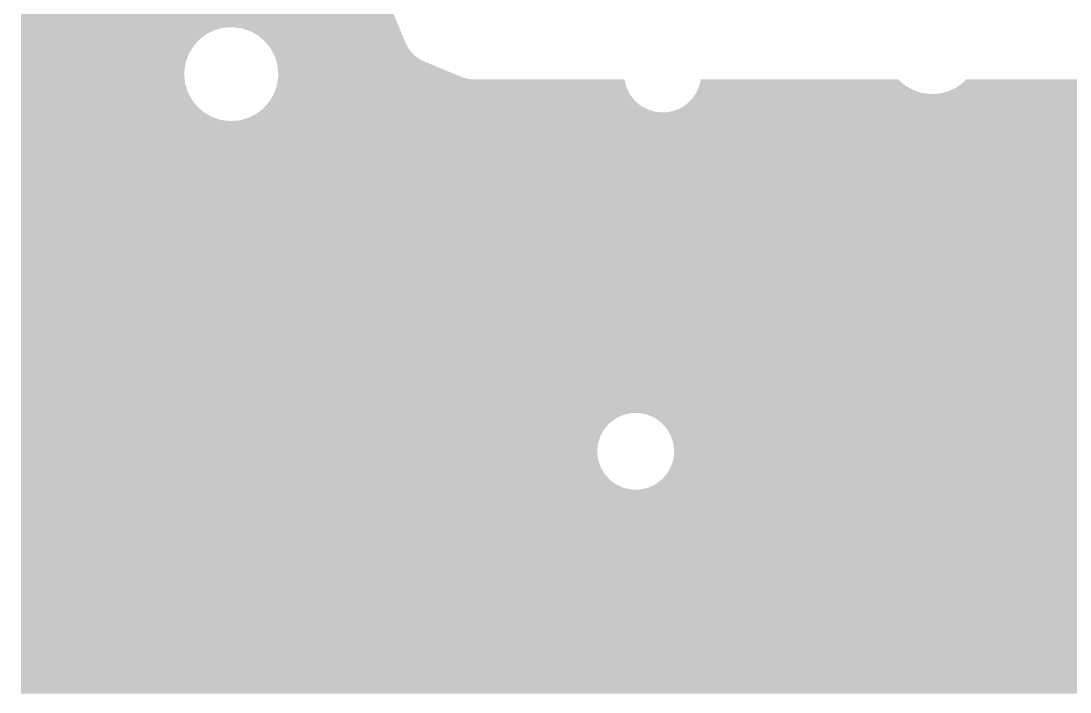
# Model space of a CAD drawing. Extents: x 295 to 953, y 10 to 290.
# Drawn here: x 718.16 to 750.28, y 91.39 to 111.95 of the extents above; entities that cross this region are included whole.
import ezdxf

# ---------------------------------------------------------------- set-up
doc = ezdxf.new("R2010")
doc.units = 0
doc.header["$LTSCALE"] = 5
doc.header["$MEASUREMENT"] = 0
doc.layers.add('PWR1', color=7, linetype='CONTINUOUS')

msp = doc.modelspace()

# ---------------------------------------------------------------- linework, layer by layer
at = {"layer": 'PWR1'}
for points in [[(718.158, 111.765), (718.158, 112.424), (729.733, 111.765), (729.46, 112.424)], [(718.158, 111.749), (718.158, 111.765), (724.376, 111.749), (724.651, 111.765)], [(718.158, 111.681), (718.158, 111.749), (724.109, 111.681), (724.376, 111.749)], [(718.158, 111.564), (718.158, 111.681), (723.86, 111.564), (724.109, 111.681)], [(718.158, 111.401), (718.158, 111.564), (723.638, 111.401), (723.86, 111.564)], [(724.924, 111.729), (724.651, 111.765), (729.749, 111.729), (729.733, 111.765)], [(725.185, 111.641), (724.924, 111.729), (729.785, 111.641), (729.749, 111.729)], [(725.425, 111.505), (725.185, 111.641), (729.841, 111.505), (729.785, 111.641)], [(725.634, 111.325), (725.425, 111.505), (729.916, 111.325), (729.841, 111.505)], [(718.158, 111.198), (718.158, 111.401), (723.451, 111.198), (723.638, 111.401)], [(718.158, 110.964), (718.158, 111.198), (723.306, 110.964), (723.451, 111.198)], [(725.685, 111.261), (725.634, 111.325), (729.942, 111.261), (729.916, 111.325)], [(725.805, 111.11), (725.685, 111.261), (730.027, 111.11), (729.942, 111.261)], [(718.158, 110.707), (718.158, 110.964), (723.208, 110.707), (723.306, 110.964)], [(725.83, 111.062), (725.805, 111.11), (730.054, 111.062), (730.027, 111.11)], [(725.917, 110.893), (725.83, 111.062), (730.208, 110.893), (730.054, 111.062)], [(725.932, 110.865), (725.917, 110.893), (730.249, 110.865), (730.208, 110.893)], [(725.962, 110.764), (725.932, 110.865), (730.396, 110.764), (730.249, 110.865)], [(718.158, 110.435), (718.158, 110.707), (723.161, 110.435), (723.208, 110.707)], [(725.973, 110.727), (725.962, 110.764), (730.475, 110.727), (730.396, 110.764)], [(726.01, 110.601), (725.973, 110.727), (730.777, 110.601), (730.475, 110.727)], [(726.036, 110.327), (726.01, 110.601), (731.433, 110.327), (730.777, 110.601)], [(718.158, 110.327), (718.158, 110.435), (723.157, 110.327), (723.161, 110.435)], [(718.158, 110.053), (718.158, 110.327), (723.183, 110.053), (723.157, 110.327)], [(726.023, 110.162), (726.025, 110.175), (732.026, 110.162), (731.864, 110.175)], [(726.025, 110.175), (726.032, 110.218), (731.864, 110.175), (731.714, 110.218)], [(726.032, 110.218), (726.033, 110.238), (731.714, 110.218), (731.644, 110.238)], [(726.033, 110.238), (726.036, 110.327), (731.644, 110.238), (731.433, 110.327)], [(718.158, 109.788), (718.158, 110.053), (723.262, 109.788), (723.183, 110.053)], [(725.89, 109.696), (725.975, 109.92), (736.809, 109.696), (736.699, 109.92)], [(725.975, 109.92), (725.985, 109.947), (736.699, 109.92), (736.692, 109.947)], [(725.985, 109.947), (726.022, 110.161), (736.692, 109.947), (736.638, 110.161)], [(726.022, 110.161), (726.023, 110.162), (736.638, 110.161), (736.637, 110.162)], [(738.876, 109.843), (738.926, 109.981), (745.462, 109.843), (745.223, 109.981)], [(738.926, 109.981), (738.948, 110.038), (745.223, 109.981), (745.157, 110.038)], [(738.948, 110.038), (738.972, 110.161), (745.157, 110.038), (745.016, 110.161)], [(738.972, 110.161), (738.972, 110.162), (745.016, 110.161), (745.015, 110.162)], [(746.642, 109.843), (746.787, 109.91), (760.321, 109.843), (760.205, 109.91)], [(746.787, 109.91), (746.885, 109.981), (760.205, 109.91), (760.082, 109.981)], [(746.885, 109.981), (747.01, 110.071), (760.082, 109.981), (759.978, 110.071)], [(747.01, 110.071), (747.104, 110.162), (759.978, 110.071), (759.874, 110.162)], [(718.158, 109.544), (718.158, 109.788), (723.389, 109.544), (723.262, 109.788)], [(718.158, 109.328), (718.158, 109.544), (723.56, 109.328), (723.389, 109.544)], [(725.771, 109.501), (725.888, 109.689), (736.964, 109.501), (736.814, 109.689)], [(725.888, 109.689), (725.89, 109.696), (736.814, 109.689), (736.809, 109.696)], [(738.553, 109.416), (738.728, 109.594), (848.376, 109.416), (848.376, 109.594)], [(738.728, 109.594), (738.804, 109.714), (848.376, 109.594), (848.376, 109.714)], [(738.804, 109.714), (738.829, 109.753), (745.995, 109.714), (745.722, 109.753)], [(738.829, 109.753), (738.862, 109.805), (745.722, 109.753), (745.572, 109.805)], [(738.862, 109.805), (738.876, 109.843), (745.572, 109.805), (745.462, 109.843)], [(745.995, 109.714), (746.27, 109.728), (760.854, 109.714), (760.756, 109.728)], [(746.27, 109.728), (746.37, 109.753), (760.756, 109.728), (760.581, 109.753)], [(746.37, 109.753), (746.537, 109.794), (760.581, 109.753), (760.462, 109.794)], [(746.537, 109.794), (746.642, 109.843), (760.462, 109.794), (760.321, 109.843)], [(718.158, 109.149), (718.158, 109.328), (723.769, 109.149), (723.56, 109.328)], [(725.433, 109.163), (725.522, 109.228), (737.618, 109.163), (737.378, 109.228)], [(725.522, 109.228), (725.556, 109.253), (737.378, 109.228), (737.33, 109.253)], [(725.556, 109.253), (725.638, 109.343), (737.33, 109.253), (737.156, 109.343)], [(725.638, 109.343), (725.743, 109.455), (737.156, 109.343), (737.019, 109.455)], [(725.743, 109.455), (725.771, 109.501), (737.019, 109.455), (736.964, 109.501)], [(738.113, 109.189), (738.345, 109.279), (848.376, 109.189), (848.376, 109.279)], [(738.345, 109.279), (738.553, 109.416), (848.376, 109.279), (848.376, 109.416)], [(718.158, 109.013), (718.158, 109.149), (724.008, 109.013), (723.769, 109.149)], [(718.158, 108.925), (718.158, 109.013), (724.27, 108.925), (724.008, 109.013)], [(718.158, 108.888), (718.158, 108.925), (724.543, 108.888), (724.27, 108.925)], [(718.158, 99.944), (718.158, 108.888), (848.376, 99.944), (848.376, 108.888)], [(724.543, 108.888), (724.818, 108.904), (848.376, 108.888), (848.376, 108.904)], [(724.818, 108.904), (725.084, 108.972), (848.376, 108.904), (848.376, 108.972)], [(725.084, 108.972), (725.334, 109.09), (848.376, 108.972), (848.376, 109.09)], [(725.334, 109.09), (725.415, 109.15), (848.376, 109.09), (848.376, 109.15)], [(725.415, 109.15), (725.433, 109.163), (737.867, 109.15), (737.618, 109.163)], [(737.867, 109.15), (738.113, 109.189), (848.376, 109.15), (848.376, 109.189)], [(718.158, 99.94), (718.158, 99.944), (736.834, 99.94), (737.083, 99.944)], [(718.158, 99.883), (718.158, 99.94), (736.591, 99.883), (736.834, 99.94)], [(737.328, 99.896), (737.083, 99.944), (848.376, 99.896), (848.376, 99.944)], [(737.557, 99.798), (737.328, 99.896), (848.376, 99.798), (848.376, 99.896)], [(718.158, 99.776), (718.158, 99.883), (736.366, 99.776), (736.591, 99.883)], [(718.158, 99.625), (718.158, 99.776), (736.168, 99.625), (736.366, 99.776)], [(718.158, 99.435), (718.158, 99.625), (736.006, 99.435), (736.168, 99.625)], [(737.76, 99.653), (737.557, 99.798), (848.376, 99.653), (848.376, 99.798)], [(737.813, 99.595), (737.76, 99.653), (848.376, 99.595), (848.376, 99.653)], [(737.817, 99.591), (737.813, 99.595), (831.77, 99.591), (831.884, 99.595)], [(737.825, 99.582), (737.817, 99.591), (831.656, 99.582), (831.77, 99.591)], [(737.838, 99.568), (737.825, 99.582), (831.542, 99.568), (831.656, 99.582)], [(718.158, 99.216), (718.158, 99.435), (735.888, 99.216), (736.006, 99.435)], [(737.856, 99.548), (737.838, 99.568), (831.43, 99.548), (831.542, 99.568)], [(737.879, 99.523), (737.856, 99.548), (831.318, 99.523), (831.43, 99.548)], [(737.906, 99.493), (737.879, 99.523), (831.207, 99.493), (831.318, 99.523)], [(737.928, 99.469), (737.906, 99.493), (831.134, 99.469), (831.207, 99.493)], [(737.935, 99.458), (737.928, 99.469), (831.099, 99.458), (831.134, 99.469)], [(737.958, 99.418), (737.935, 99.458), (830.991, 99.418), (831.099, 99.458)], [(737.979, 99.383), (737.958, 99.418), (830.91, 99.383), (830.991, 99.418)], [(737.988, 99.367), (737.979, 99.383), (824.262, 99.367), (824.537, 99.383)], [(738.028, 99.299), (737.988, 99.367), (823.995, 99.299), (824.262, 99.367)], [(738.054, 99.254), (738.028, 99.299), (823.9, 99.254), (823.995, 99.299)], [(738.078, 99.181), (738.054, 99.254), (823.746, 99.181), (823.9, 99.254)], [(718.158, 98.977), (718.158, 99.216), (735.819, 98.977), (735.888, 99.216)], [(718.158, 98.77), (718.158, 98.977), (735.8, 98.77), (735.819, 98.977)], [(738.132, 99.018), (738.078, 99.181), (823.523, 99.018), (823.746, 99.181)], [(738.153, 98.816), (738.132, 99.018), (823.336, 98.816), (823.523, 99.018)], [(718.158, 98.522), (718.158, 98.77), (735.827, 98.522), (735.8, 98.77)], [(738.141, 98.582), (738.158, 98.77), (823.191, 98.582), (823.308, 98.77)], [(738.158, 98.77), (738.153, 98.816), (823.308, 98.77), (823.336, 98.816)], [(718.158, 98.285), (718.158, 98.522), (735.905, 98.285), (735.827, 98.522)], [(718.158, 98.07), (718.158, 98.285), (736.031, 98.07), (735.905, 98.285)], [(737.952, 98.104), (738.07, 98.324), (823.056, 98.104), (823.094, 98.324)], [(738.071, 98.324), (738.14, 98.563), (823.094, 98.324), (823.184, 98.563)], [(738.14, 98.563), (738.141, 98.582), (823.184, 98.563), (823.191, 98.582)], [(718.158, 97.886), (718.158, 98.07), (736.199, 97.886), (736.031, 98.07)], [(737.816, 97.944), (737.908, 98.053), (823.043, 97.944), (823.047, 98.053)], [(737.908, 98.053), (737.952, 98.104), (823.047, 98.053), (823.056, 98.104)], [(718.158, 97.742), (718.158, 97.886), (736.402, 97.742), (736.199, 97.886)], [(718.158, 97.644), (718.158, 97.742), (736.631, 97.644), (736.402, 97.742)], [(718.158, 97.596), (718.158, 97.644), (736.875, 97.596), (736.631, 97.644)], [(737.125, 97.6), (737.367, 97.657), (823.09, 97.6), (823.073, 97.657)], [(737.367, 97.657), (737.396, 97.67), (823.073, 97.657), (823.069, 97.67)], [(737.396, 97.67), (737.593, 97.763), (823.069, 97.67), (823.06, 97.763)], [(737.593, 97.763), (737.791, 97.915), (823.06, 97.763), (823.045, 97.915)], [(737.791, 97.915), (737.816, 97.944), (823.045, 97.915), (823.043, 97.944)], [(718.158, 97.406), (718.158, 97.596), (823.147, 97.406), (823.091, 97.596)], [(718.158, 97.161), (718.158, 97.406), (823.274, 97.161), (823.147, 97.406)], [(736.875, 97.596), (737.125, 97.6), (823.091, 97.596), (823.09, 97.6)], [(718.158, 96.946), (718.158, 97.161), (823.445, 96.946), (823.274, 97.161)], [(718.158, 96.766), (718.158, 96.946), (823.654, 96.766), (823.445, 96.946)], [(718.158, 96.63), (718.158, 96.766), (823.894, 96.63), (823.654, 96.766)], [(718.158, 96.542), (718.158, 96.63), (824.155, 96.542), (823.894, 96.63)], [(718.158, 96.506), (718.158, 96.542), (824.428, 96.506), (824.155, 96.542)], [(718.158, 96.441), (718.158, 96.506), (829.53, 96.441), (829.513, 96.506)], [(718.158, 96.332), (718.158, 96.441), (829.564, 96.332), (829.53, 96.441)], [(718.158, 96.224), (718.158, 96.332), (829.602, 96.224), (829.564, 96.332)], [(718.158, 96.119), (718.158, 96.224), (829.646, 96.119), (829.602, 96.224)], [(718.158, 96.015), (718.158, 96.119), (829.695, 96.015), (829.646, 96.119)], [(718.158, 95.914), (718.158, 96.015), (829.748, 95.914), (829.695, 96.015)], [(718.158, 95.839), (718.158, 95.914), (829.792, 95.839), (829.748, 95.914)], [(718.158, 95.805), (718.158, 95.839), (842.055, 95.805), (841.995, 95.839)], [(718.158, 95.717), (718.158, 95.805), (842.316, 95.717), (842.055, 95.805)], [(718.158, 95.68), (718.158, 95.717), (842.589, 95.68), (842.316, 95.717)], [(718.158, 95.485), (718.158, 95.68), (848.376, 95.485), (848.376, 95.68)], [(718.158, 95.098), (718.158, 95.485), (830.732, 95.098), (831.119, 95.485)], [(718.158, 95.072), (718.158, 95.098), (762.86, 95.072), (763.276, 95.098)], [(718.158, 94.993), (718.158, 95.072), (762.45, 94.993), (762.86, 95.072)], [(718.158, 94.863), (718.158, 94.993), (762.053, 94.863), (762.45, 94.993)], [(718.158, 94.684), (718.158, 94.863), (761.676, 94.684), (762.053, 94.863)], [(718.158, 94.459), (718.158, 94.684), (761.324, 94.459), (761.676, 94.684)], [(718.158, 94.192), (718.158, 94.459), (761.004, 94.192), (761.324, 94.459)], [(718.158, 93.886), (718.158, 94.192), (760.72, 93.886), (761.004, 94.192)], [(718.158, 93.546), (718.158, 93.886), (760.476, 93.546), (760.72, 93.886)], [(718.158, 93.179), (718.158, 93.546), (760.278, 93.179), (760.476, 93.546)], [(718.158, 92.991), (718.158, 93.179), (760.205, 92.991), (760.278, 93.179)], [(718.158, 92.79), (718.158, 92.991), (760.127, 92.79), (760.205, 92.991)], [(718.158, 92.779), (718.158, 92.79), (760.125, 92.779), (760.127, 92.79)], [(718.158, 92.763), (718.158, 92.779), (757.396, 92.763), (757.671, 92.779)], [(718.158, 92.695), (718.158, 92.763), (757.129, 92.695), (757.396, 92.763)], [(718.158, 92.577), (718.158, 92.695), (756.88, 92.577), (757.129, 92.695)], [(718.158, 92.414), (718.158, 92.577), (756.658, 92.414), (756.88, 92.577)], [(718.158, 92.212), (718.158, 92.414), (756.471, 92.212), (756.658, 92.414)], [(718.158, 91.978), (718.158, 92.212), (756.326, 91.978), (756.471, 92.212)], [(718.158, 91.72), (718.158, 91.978), (756.228, 91.72), (756.326, 91.978)], [(718.158, 91.449), (718.158, 91.72), (756.181, 91.449), (756.228, 91.72)], [(718.158, 91.34), (718.158, 91.449), (756.177, 91.34), (756.181, 91.449)]]:
    msp.add_solid(points, dxfattribs=at)

doc.saveas('drawing.dxf')
